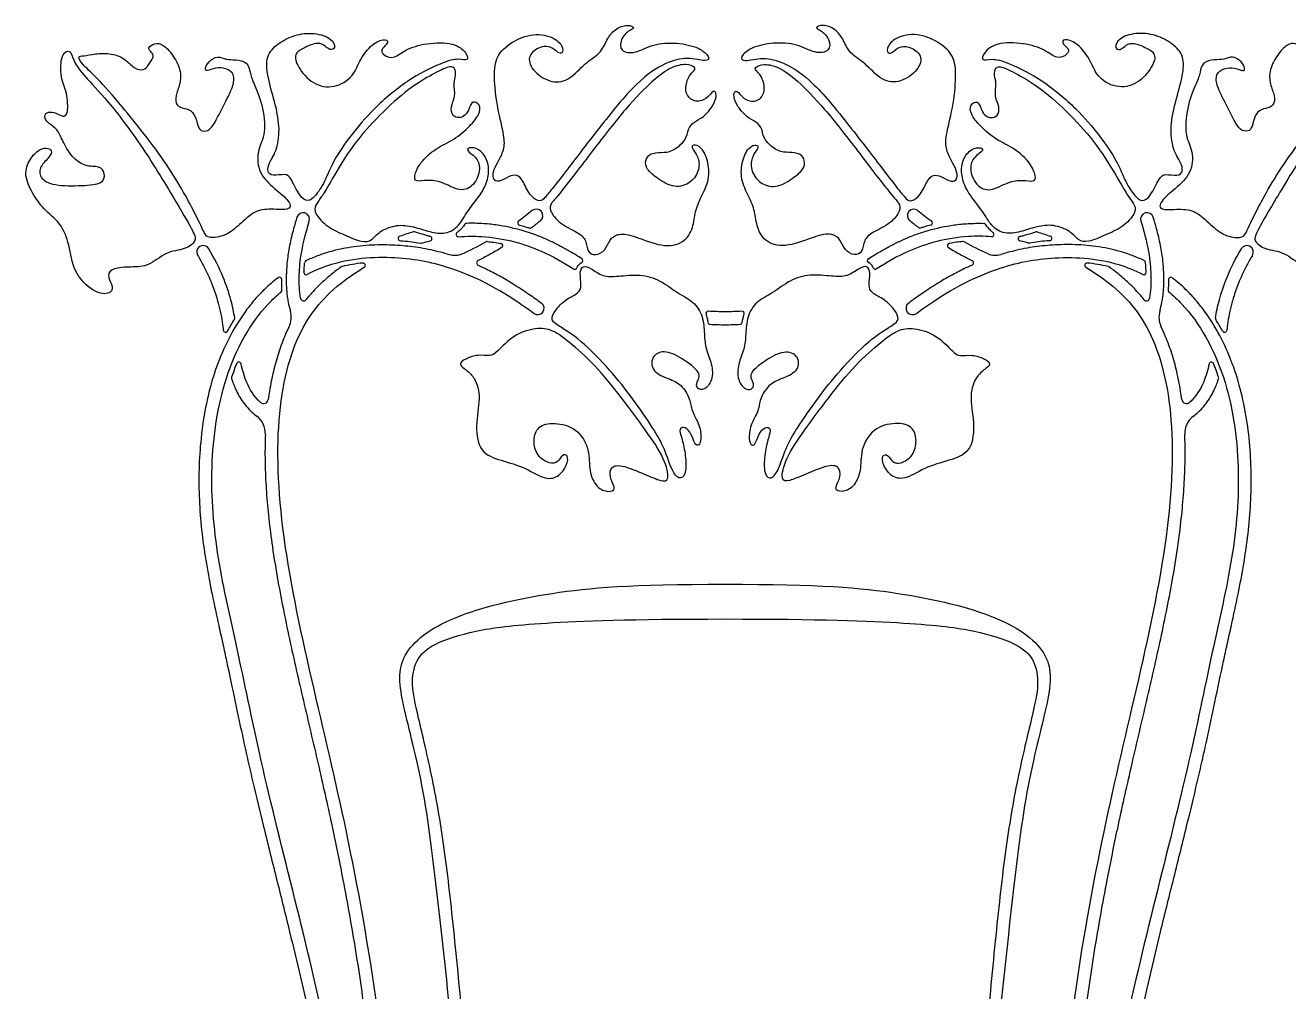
# Model space of a CAD drawing. Header units: millimetres. Extents: x -100 to 100, y -104 to 91.
# Drawn here: x -50.38 to -5.95, y -68.57 to -34.57 of the extents above; entities that cross this region are included whole.
import ezdxf

# ---------------------------------------------------------------- set-up
doc = ezdxf.new("R2010")
doc.units = ezdxf.units.MM
doc.header["$MEASUREMENT"] = 0
doc.layers.add('Layer 03', color=5, linetype='Continuous')

msp = doc.modelspace()

# ---------------------------------------------------------------- linework, layer by layer
at = {"layer": 'Layer 03'}
for centre, radius, start, end in [((-40.613, -41.391), 0.228, 343.0293, 163.0293), ((-32.409, -41.268), 0.228, 308.7561, 128.7422), ((-19.134, -41.268), 0.228, 51.2578, 231.2439), ((-10.929, -41.391), 0.228, 16.9707, 196.9707), ((-34.857, -41.619), 0.0804, 91.5404, 145.1733), ((-32.984, -41.52), 0.0804, 125.7269, 255.0466), ((-32.629, -41.625), 0.0804, 251.987, 306.7971), ((-18.914, -41.625), 0.0804, 233.2029, 288.013), ((-18.559, -41.52), 0.0804, 284.9534, 54.2731), ((-16.685, -41.619), 0.0804, 34.8267, 88.4596), ((-37.186, -42.068), 0.0804, 109.7242, 265.8245), ((-36.72, -41.917), 0.0804, 74.775, 106.2262), ((-36.16, -42.078), 0.0804, 282.4562, 76.5249), ((-35.152, -41.929), 0.0804, 127.338, 274.2101), ((-34.144, -42.259), 0.0804, 84.4673, 119.1984), ((-17.399, -42.259), 0.0804, 60.8016, 95.5327), ((-16.391, -41.929), 0.0804, 265.7899, 52.662), ((-15.382, -42.078), 0.0804, 103.4751, 257.5438), ((-14.822, -41.917), 0.0804, 73.7738, 105.225), ((-14.357, -42.068), 0.0804, 274.1755, 70.2758), ((-44.125, -42.549), 0.228, 30.901, 210.901), ((-36.464, -42.152), 0.0804, 260.8075, 284.8494), ((-35.28, -42.019), 0.644, 252.8404, 293.7028), ((-33.671, -42.325), 0.0804, 301.0102, 79.5309), ((-17.871, -42.325), 0.0804, 100.4691, 238.9898), ((-16.262, -42.019), 0.644, 246.2972, 287.1596), ((-15.078, -42.152), 0.0804, 255.1506, 279.1925), ((-7.418, -42.549), 0.228, 329.099, 149.099), ((-40.477, -42.923), 0.0804, 115.5335, 173.6764), ((-39.223, -43.133), 0.0804, 103.1434, 125.606), ((-38.505, -43.015), 0.0804, 300.756, 95.7234), ((-34.423, -42.929), 0.0883, 116.2368, 246.3218), ((-31.056, -43.071), 0.0804, 237.869, 337.3003), ((-30.855, -42.85), 0.0804, 295.0819, 57.7232), ((-20.688, -42.85), 0.0804, 122.2768, 244.9181), ((-20.486, -43.071), 0.0804, 202.6997, 302.131), ((-17.12, -42.929), 0.0883, 293.6782, 63.7632), ((-13.038, -43.015), 0.0804, 84.2766, 239.244), ((-12.319, -43.133), 0.0804, 54.394, 76.8566), ((-11.066, -42.923), 0.0804, 6.3236, 64.4665), ((-41.446, -43.517), 0.0804, 359.7071, 127.4772), ((-40.503, -43.265), 0.0804, 177.6274, 297.4247), ((-11.04, -43.265), 0.0804, 242.5753, 2.3726), ((-10.097, -43.517), 0.0804, 52.5228, 180.2929), ((-41.436, -43.886), 0.0804, 309.8695, 3.8443), ((-10.107, -43.886), 0.0804, 176.1557, 230.1305), ((-40.592, -44.155), 0.11, 190.1047, 321.69), ((-32.365, -44.525), 0.228, 233.7513, 53.7493), ((-19.178, -44.525), 0.228, 126.2507, 306.2487), ((-10.951, -44.155), 0.11, 218.31, 349.8953), ((-43.097, -44.878), 0.0804, 327.72, 9.0624), ((-41.821, -44.841), 0.79, 333.7898, 15.9848), ((-26.366, -44.71), 0.0804, 86.1508, 198.961), ((-25.176, -44.71), 0.0804, 341.039, 93.8492), ((-9.721, -44.841), 0.79, 164.0152, 206.2102), ((-8.445, -44.878), 0.0804, 170.9376, 212.28), ((-43.339, -45.29), 0.0804, 186.5259, 331.3628), ((-26.295, -45.01), 0.0804, 188.5154, 266.7689), ((-25.247, -45.01), 0.0804, 273.2311, 351.4846), ((-8.203, -45.29), 0.0804, 208.6372, 353.4741), ((-42.875, -46.497), 0.0804, 12.199, 157.8888), ((-8.668, -46.497), 0.0804, 22.1112, 167.801), ((-43.052, -46.978), 0.0804, 161.5176, 197.6424), ((-8.49, -46.978), 0.0804, 342.3576, 18.4824), ((-42, -47.714), 0.165, 227.3274, 352.3498), ((-9.543, -47.714), 0.165, 187.6502, 312.6726), ((-42.719, -48.936), 0.779, 357.7081, 52.5392), ((-8.824, -48.936), 0.779, 127.4608, 182.2919)]:
    msp.add_arc(centre, radius, start, end, dxfattribs=at)
for points in [[(-31.359, -39.69), (-31.076, -39.322), (-30.234, -38.209), (-28.832, -36.474), (-27.829, -35.855), (-27.101, -35.677), (-26.387, -35.869), (-26.29, -35.704), (-26.648, -35.347), (-27.459, -35.167), (-28.325, -35.209), (-28.937, -35.589), (-29.485, -35.494), (-29.454, -35.051), (-29.158, -34.745), (-28.905, -34.661), (-29.179, -34.523), (-29.665, -34.692), (-29.939, -35.072), (-30.139, -35.578), (-30.699, -35.874), (-31.227, -36.509), (-31.848, -36.63), (-32.529, -36.225), (-32.762, -35.673), (-32.322, -35.319), (-31.951, -35.293), (-31.701, -35.483), (-31.528, -35.612), (-31.425, -35.405), (-31.678, -35.031), (-32.402, -34.815), (-33.221, -35.091), (-33.808, -35.591), (-33.911, -36.204), (-33.825, -37.328), (-33.532, -38.44), (-33.518, -38.892), (-33.731, -39.346), (-33.915, -39.639), (-33.961, -39.984), (-33.748, -40.122), (-33.374, -39.869), (-33.081, -39.823), (-32.908, -39.973), (-32.647, -40.572), (-32.316, -40.78), (-32.154, -40.707), (-31.929, -40.415), (-31.641, -40.057), (-31.359, -39.69)], [(-20.184, -39.69), (-20.466, -39.322), (-21.308, -38.209), (-22.711, -36.474), (-23.714, -35.855), (-24.442, -35.677), (-25.156, -35.869), (-25.252, -35.704), (-24.895, -35.347), (-24.083, -35.167), (-23.218, -35.209), (-22.606, -35.589), (-22.057, -35.494), (-22.089, -35.051), (-22.385, -34.745), (-22.638, -34.661), (-22.363, -34.523), (-21.878, -34.692), (-21.604, -35.072), (-21.403, -35.578), (-20.844, -35.874), (-20.316, -36.509), (-19.695, -36.63), (-19.014, -36.225), (-18.781, -35.673), (-19.221, -35.319), (-19.592, -35.293), (-19.842, -35.483), (-20.014, -35.612), (-20.118, -35.405), (-19.865, -35.031), (-19.14, -34.815), (-18.321, -35.091), (-17.735, -35.591), (-17.631, -36.204), (-17.717, -37.328), (-18.01, -38.44), (-18.025, -38.892), (-17.812, -39.346), (-17.628, -39.639), (-17.582, -39.984), (-17.795, -40.122), (-18.168, -39.869), (-18.462, -39.823), (-18.634, -39.973), (-18.895, -40.572), (-19.226, -40.78), (-19.389, -40.707), (-19.614, -40.415), (-19.901, -40.057), (-20.184, -39.69)], [(-40.181, -40.554), (-40.083, -40.437), (-39.848, -40.096), (-39.576, -39.358), (-38.951, -38.449), (-38.16, -37.511), (-36.957, -36.48), (-35.675, -35.85), (-35.125, -35.724), (-34.782, -35.85), (-34.839, -35.552), (-35.281, -35.168), (-36.289, -35.18), (-37.068, -35.431), (-37.434, -35.786), (-37.846, -35.592), (-37.881, -35.397), (-37.56, -35.168), (-37.755, -35.008), (-38.259, -35.274), (-38.636, -35.812), (-38.877, -36.453), (-39.616, -36.828), (-40.366, -36.612), (-40.882, -35.925), (-40.918, -35.545), (-40.556, -35.346), (-40.077, -35.147), (-39.806, -35.319), (-39.679, -35.446), (-39.454, -35.4), (-39.58, -35.03), (-40.204, -34.813), (-40.927, -34.894), (-41.532, -35.22), (-41.93, -35.644), (-41.885, -36.331), (-41.606, -37.272), (-41.418, -38.119), (-41.509, -38.96), (-41.82, -39.415), (-41.889, -39.727), (-41.708, -39.883), (-41.22, -39.79), (-41.052, -39.908), (-40.731, -40.617), (-40.437, -40.799), (-40.279, -40.671), (-40.181, -40.554)], [(-11.361, -40.554), (-11.46, -40.437), (-11.694, -40.096), (-11.967, -39.358), (-12.591, -38.449), (-13.382, -37.511), (-14.585, -36.48), (-15.868, -35.85), (-16.417, -35.724), (-16.761, -35.85), (-16.704, -35.552), (-16.261, -35.168), (-15.254, -35.18), (-14.475, -35.431), (-14.109, -35.786), (-13.696, -35.592), (-13.662, -35.397), (-13.983, -35.168), (-13.788, -35.008), (-13.284, -35.274), (-12.906, -35.812), (-12.666, -36.453), (-11.926, -36.828), (-11.176, -36.612), (-10.661, -35.925), (-10.625, -35.545), (-10.986, -35.346), (-11.465, -35.147), (-11.737, -35.319), (-11.863, -35.446), (-12.089, -35.4), (-11.963, -35.03), (-11.339, -34.813), (-10.616, -34.894), (-10.01, -35.22), (-9.612, -35.644), (-9.658, -36.331), (-9.937, -37.272), (-10.124, -38.119), (-10.034, -38.96), (-9.722, -39.415), (-9.654, -39.727), (-9.835, -39.883), (-10.322, -39.79), (-10.491, -39.908), (-10.812, -40.617), (-11.106, -40.799), (-11.263, -40.671), (-11.361, -40.554)], [(-45.098, -40.757), (-45.407, -40.237), (-46.282, -38.784), (-47.541, -37.139), (-48.337, -36.342), (-48.724, -35.791), (-48.783, -35.416), (-49.135, -35.533), (-49.158, -36.449), (-48.903, -36.91), (-48.868, -37.724), (-49.052, -37.803), (-49.306, -37.645), (-49.586, -37.593), (-49.743, -37.75), (-49.621, -37.995), (-49.236, -38.223), (-49.096, -38.608), (-48.754, -39.217), (-48.288, -39.56), (-47.741, -39.511), (-47.569, -39.772), (-47.627, -40.156), (-48.345, -40.213), (-49.423, -40.229), (-49.905, -39.935), (-49.881, -39.527), (-49.505, -39.192), (-49.415, -38.964), (-49.644, -38.866), (-49.921, -38.939), (-50.289, -39.331), (-50.433, -39.89), (-50.086, -40.569), (-49.699, -41.094), (-49.056, -41.592), (-48.814, -42.395), (-48.675, -43.347), (-47.859, -44.064), (-47.311, -44.007), (-47.311, -43.682), (-47.535, -43.365), (-47.326, -43.105), (-46.669, -43.069), (-46.027, -43.068), (-45.465, -42.53), (-44.733, -42.465), (-44.358, -42.164), (-44.431, -41.903), (-44.79, -41.277), (-45.098, -40.757)], [(-47.05, -37.352), (-46.624, -37.859), (-45.375, -39.39), (-44.314, -41.359), (-44.076, -41.926), (-43.949, -42.068), (-43.347, -42.004), (-42.852, -41.593), (-42.328, -41.084), (-41.768, -41.017), (-40.984, -41.101), (-41.099, -40.71), (-41.7, -40.267), (-42.236, -39.691), (-42.216, -38.897), (-41.912, -38.432), (-42.032, -37.313), (-42.377, -36.564), (-42.485, -36.23), (-42.545, -35.862), (-43.002, -35.763), (-43.318, -35.799), (-43.62, -35.623), (-43.957, -35.848), (-44.07, -36.108), (-44.02, -36.206), (-43.704, -36.058), (-43.311, -36.065), (-43.016, -36.276), (-43.058, -36.712), (-43.36, -37.281), (-43.784, -38.165), (-44.022, -38.324), (-44.279, -38.269), (-44.34, -37.982), (-44.469, -37.588), (-44.793, -37.484), (-45.079, -37.429), (-45.122, -37.045), (-44.927, -36.658), (-44.899, -36.136), (-45.205, -35.583), (-45.542, -35.228), (-45.837, -35.179), (-46.107, -35.363), (-45.941, -35.532), (-45.837, -35.637), (-46.058, -35.993), (-46.206, -36.164), (-46.561, -36.115), (-46.886, -35.704), (-47.432, -35.539), (-47.929, -35.569), (-48.349, -35.661), (-48.557, -35.643), (-48.41, -35.931), (-47.925, -36.348), (-47.475, -36.845), (-47.05, -37.352)], [(-4.493, -37.352), (-4.918, -37.859), (-6.167, -39.39), (-7.229, -41.359), (-7.466, -41.926), (-7.594, -42.068), (-8.195, -42.004), (-8.691, -41.593), (-9.214, -41.084), (-9.775, -41.017), (-10.558, -41.101), (-10.443, -40.71), (-9.843, -40.267), (-9.307, -39.691), (-9.326, -38.897), (-9.631, -38.432), (-9.511, -37.313), (-9.165, -36.564), (-9.058, -36.23), (-8.997, -35.862), (-8.541, -35.763), (-8.225, -35.799), (-7.923, -35.623), (-7.585, -35.848), (-7.473, -36.108), (-7.522, -36.206), (-7.838, -36.058), (-8.232, -36.065), (-8.527, -36.276), (-8.484, -36.712), (-8.182, -37.281), (-7.758, -38.165), (-7.52, -38.324), (-7.264, -38.269), (-7.203, -37.982), (-7.074, -37.588), (-6.75, -37.484), (-6.463, -37.429), (-6.421, -37.045), (-6.616, -36.658), (-6.643, -36.136), (-6.338, -35.583), (-6, -35.228), (-5.706, -35.179), (-5.436, -35.363), (-5.602, -35.532), (-5.706, -35.637), (-5.485, -35.993), (-5.337, -36.164), (-4.981, -36.115), (-4.656, -35.704), (-4.11, -35.539), (-3.613, -35.569), (-3.194, -35.661), (-2.985, -35.643), (-3.133, -35.931), (-3.617, -36.348), (-4.068, -36.845), (-4.493, -37.352)], [(-6.444, -40.757), (-6.136, -40.237), (-5.26, -38.784), (-4.002, -37.139), (-3.206, -36.342), (-2.819, -35.791), (-2.76, -35.416), (-2.408, -35.533), (-2.385, -36.449), (-2.639, -36.91), (-2.674, -37.724), (-2.491, -37.803), (-2.237, -37.645), (-1.957, -37.593), (-1.799, -37.75), (-1.922, -37.995), (-2.307, -38.223), (-2.447, -38.608), (-2.789, -39.217), (-3.254, -39.56), (-3.802, -39.511), (-3.973, -39.772), (-3.916, -40.156), (-3.197, -40.213), (-2.119, -40.229), (-1.637, -39.935), (-1.662, -39.527), (-2.038, -39.192), (-2.127, -38.964), (-1.899, -38.866), (-1.621, -38.939), (-1.254, -39.331), (-1.11, -39.89), (-1.457, -40.569), (-1.844, -41.094), (-2.487, -41.592), (-2.729, -42.395), (-2.868, -43.347), (-3.683, -44.064), (-4.232, -44.007), (-4.232, -43.682), (-4.008, -43.365), (-4.217, -43.105), (-4.873, -43.069), (-5.515, -43.068), (-6.077, -42.53), (-6.81, -42.465), (-7.184, -42.164), (-7.111, -41.903), (-6.753, -41.277), (-6.444, -40.757)], [(-31.515, -40.39), (-31.267, -40.08), (-30.412, -38.959), (-29.236, -37.439), (-28.273, -36.465), (-27.66, -36.022), (-27.136, -35.912), (-26.774, -36.059), (-26.877, -36.177), (-27.099, -36.406), (-27.21, -36.967), (-26.87, -37.3), (-26.412, -37.189), (-26.169, -36.798), (-26.05, -36.99), (-26.139, -37.344), (-26.545, -37.839), (-26.866, -37.942), (-27.102, -38.234), (-27.095, -38.574), (-27.65, -39.052), (-28.005, -39.032), (-28.437, -39.071), (-28.59, -39.338), (-28.55, -39.628), (-28.175, -39.952), (-27.537, -40.332), (-26.952, -40.128), (-26.645, -39.645), (-26.713, -39.156), (-26.958, -38.895), (-26.918, -38.742), (-26.589, -38.833), (-26.333, -39.401), (-26.327, -40.077), (-26.652, -40.663), (-26.848, -41.189), (-26.885, -41.751), (-27.276, -42.308), (-28.09, -42.363), (-29.081, -41.916), (-29.577, -41.9), (-29.834, -42.102), (-29.968, -42.493), (-30.323, -42.689), (-30.623, -42.566), (-30.635, -42.12), (-30.929, -41.863), (-31.615, -41.546), (-31.963, -41.077), (-31.901, -40.821), (-31.763, -40.7), (-31.515, -40.39)], [(-20.027, -40.39), (-20.276, -40.08), (-21.131, -38.959), (-22.306, -37.439), (-23.27, -36.465), (-23.882, -36.022), (-24.407, -35.912), (-24.769, -36.059), (-24.665, -36.177), (-24.444, -36.406), (-24.333, -36.967), (-24.673, -37.3), (-25.13, -37.189), (-25.374, -36.798), (-25.492, -36.99), (-25.404, -37.344), (-24.997, -37.839), (-24.676, -37.942), (-24.441, -38.234), (-24.448, -38.574), (-23.892, -39.052), (-23.538, -39.032), (-23.106, -39.071), (-22.953, -39.338), (-22.992, -39.628), (-23.367, -39.952), (-24.005, -40.332), (-24.591, -40.128), (-24.897, -39.645), (-24.829, -39.156), (-24.585, -38.895), (-24.625, -38.742), (-24.954, -38.833), (-25.21, -39.401), (-25.215, -40.077), (-24.89, -40.663), (-24.694, -41.189), (-24.658, -41.751), (-24.266, -42.308), (-23.453, -42.363), (-22.462, -41.916), (-21.966, -41.9), (-21.709, -42.102), (-21.574, -42.493), (-21.219, -42.689), (-20.92, -42.566), (-20.907, -42.12), (-20.614, -41.863), (-19.928, -41.546), (-19.58, -41.077), (-19.642, -40.821), (-19.779, -40.7), (-20.027, -40.39)], [(-39.653, -40.085), (-39.488, -39.799), (-38.967, -38.892), (-38.058, -37.856), (-37.009, -36.863), (-36.117, -36.317), (-35.479, -36.005), (-35.28, -36.027), (-35.224, -36.331), (-35.33, -36.579), (-35.238, -37.083), (-35.443, -37.451), (-35.364, -37.769), (-35.129, -37.85), (-34.889, -37.74), (-34.765, -37.496), (-34.669, -37.203), (-34.367, -37.352), (-34.4, -37.702), (-34.718, -38.103), (-35.301, -38.61), (-35.956, -38.886), (-36.532, -39.421), (-36.718, -39.905), (-36.669, -40.085), (-36.241, -40.01), (-35.738, -40.054), (-35.092, -40.453), (-34.579, -40.228), (-34.345, -39.597), (-34.516, -39.185), (-34.921, -38.96), (-34.723, -38.834), (-34.336, -38.96), (-34.075, -39.41), (-34.084, -39.923), (-34.291, -40.454), (-34.851, -41.105), (-35.113, -41.643), (-35.599, -41.94), (-36.158, -41.848), (-36.73, -41.645), (-37.311, -41.563), (-37.952, -41.816), (-38.191, -42.151), (-38.519, -42.226), (-39.155, -41.944), (-39.773, -41.679), (-40.229, -41.169), (-40.198, -40.905), (-39.957, -40.609), (-39.818, -40.371), (-39.653, -40.085)], [(-11.889, -40.085), (-12.054, -39.799), (-12.576, -38.892), (-13.485, -37.856), (-14.533, -36.863), (-15.426, -36.317), (-16.064, -36.005), (-16.262, -36.027), (-16.319, -36.331), (-16.213, -36.579), (-16.305, -37.083), (-16.099, -37.451), (-16.179, -37.769), (-16.414, -37.85), (-16.653, -37.74), (-16.778, -37.496), (-16.874, -37.203), (-17.176, -37.352), (-17.142, -37.702), (-16.825, -38.103), (-16.242, -38.61), (-15.587, -38.886), (-15.01, -39.421), (-14.824, -39.905), (-14.874, -40.085), (-15.302, -40.01), (-15.805, -40.054), (-16.451, -40.453), (-16.964, -40.228), (-17.198, -39.597), (-17.027, -39.185), (-16.622, -38.96), (-16.82, -38.834), (-17.207, -38.96), (-17.468, -39.41), (-17.459, -39.923), (-17.252, -40.454), (-16.692, -41.105), (-16.43, -41.643), (-15.944, -41.94), (-15.384, -41.848), (-14.813, -41.645), (-14.232, -41.563), (-13.591, -41.816), (-13.351, -42.151), (-13.023, -42.226), (-12.387, -41.944), (-11.77, -41.679), (-11.313, -41.169), (-11.345, -40.905), (-11.586, -40.609), (-11.724, -40.371), (-11.889, -40.085)], [(-32.551, -41.09), (-32.706, -41.215), (-32.867, -41.337), (-33.031, -41.455)], [(-18.992, -41.09), (-18.837, -41.215), (-18.676, -41.337), (-18.512, -41.455)], [(-32.581, -41.689), (-32.475, -41.61), (-32.37, -41.529), (-32.266, -41.446)], [(-18.962, -41.689), (-19.068, -41.61), (-19.173, -41.529), (-19.277, -41.446)], [(-36.743, -41.84), (-36.901, -41.886), (-37.058, -41.937), (-37.213, -41.993)], [(-36.444, -42.23), (-36.343, -42.203), (-36.243, -42.179), (-36.143, -42.157)], [(-35.021, -42.608), (-34.749, -42.489), (-34.466, -42.347), (-34.183, -42.188)], [(-16.521, -42.608), (-16.794, -42.489), (-17.076, -42.347), (-17.36, -42.188)], [(-15.099, -42.23), (-15.199, -42.203), (-15.299, -42.179), (-15.4, -42.157)], [(-14.8, -41.84), (-14.642, -41.886), (-14.485, -41.937), (-14.33, -41.993)], [(-38.513, -42.935), (-38.758, -42.96), (-39.002, -42.999), (-39.242, -43.055)], [(-31.611, -45.152), (-31.436, -45.264), (-30.863, -45.601), (-29.788, -46.723), (-29.013, -47.706), (-28.267, -48.794), (-27.907, -49.412), (-27.613, -50.368), (-27.31, -50.579), (-27.127, -50.295), (-27.163, -49.616), (-27.301, -49.056), (-27.411, -48.735), (-27.173, -48.689), (-26.952, -48.928), (-26.842, -49.332), (-26.686, -49.377), (-26.604, -49.148), (-26.64, -48.653), (-26.98, -48.102), (-26.971, -47.744), (-27.315, -47.184), (-27.738, -47.011), (-28.343, -46.78), (-28.391, -46.223), (-27.94, -45.973), (-27.296, -46.262), (-26.556, -46.825), (-26.796, -47.136), (-26.768, -47.366), (-26.512, -47.434), (-26.191, -47.069), (-26.22, -46.483), (-26.461, -45.963), (-26.502, -45.443), (-26.532, -44.811), (-26.859, -44.278), (-27.44, -44.009), (-28.051, -43.52), (-28.744, -43.316), (-29.567, -43.406), (-30.066, -43.426), (-30.515, -43.1), (-30.77, -43.008), (-30.899, -43.266), (-30.81, -43.742), (-30.902, -43.997), (-31.381, -44.201), (-31.768, -44.608), (-31.911, -44.924), (-31.786, -45.039), (-31.611, -45.152)], [(-19.932, -45.152), (-20.106, -45.264), (-20.68, -45.601), (-21.755, -46.723), (-22.529, -47.706), (-23.276, -48.794), (-23.635, -49.412), (-23.93, -50.368), (-24.232, -50.579), (-24.416, -50.295), (-24.379, -49.616), (-24.242, -49.056), (-24.131, -48.735), (-24.37, -48.689), (-24.59, -48.928), (-24.7, -49.332), (-24.856, -49.377), (-24.939, -49.148), (-24.902, -48.653), (-24.563, -48.102), (-24.572, -47.744), (-24.228, -47.184), (-23.805, -47.011), (-23.2, -46.78), (-23.152, -46.223), (-23.603, -45.973), (-24.247, -46.262), (-24.987, -46.825), (-24.746, -47.136), (-24.775, -47.366), (-25.03, -47.434), (-25.351, -47.069), (-25.323, -46.483), (-25.081, -45.963), (-25.041, -45.443), (-25.01, -44.811), (-24.684, -44.278), (-24.103, -44.009), (-23.492, -43.52), (-22.799, -43.316), (-21.976, -43.406), (-21.476, -43.426), (-21.028, -43.1), (-20.773, -43.008), (-20.644, -43.266), (-20.732, -43.742), (-20.64, -43.997), (-20.161, -44.201), (-19.774, -44.608), (-19.631, -44.924), (-19.757, -45.039), (-19.932, -45.152)], [(-12.301, -43.055), (-12.541, -42.999), (-12.785, -42.96), (-13.03, -42.935)], [(-25.771, -44.649), (-25.968, -44.649), (-26.165, -44.643), (-26.361, -44.63)], [(-25.182, -44.63), (-25.378, -44.643), (-25.575, -44.649), (-25.771, -44.649)], [(-43.269, -45.329), (-43.193, -45.19), (-43.114, -45.054), (-43.029, -44.921)], [(-31.233, -45.742), (-30.987, -45.942), (-30.363, -46.48), (-29.396, -47.686), (-28.548, -48.828), (-27.87, -49.835), (-27.711, -50.622), (-28, -50.622), (-28.558, -50.383), (-29.479, -49.992), (-29.842, -50.12), (-29.815, -50.576), (-29.58, -50.899), (-29.869, -51.013), (-30.285, -50.858), (-30.58, -50.261), (-30.511, -49.521), (-30.961, -48.72), (-31.793, -48.53), (-32.38, -48.657), (-32.534, -49.163), (-32.407, -49.732), (-31.928, -50.022), (-31.648, -49.949), (-31.503, -49.669), (-31.286, -49.66), (-31.305, -50.04), (-31.639, -50.492), (-32.133, -50.564), (-32.865, -50.076), (-33.787, -49.859), (-34.465, -49.552), (-34.555, -48.539), (-34.343, -47.549), (-34.62, -46.872), (-34.982, -46.624), (-35.135, -46.491), (-34.944, -46.31), (-34.448, -46.142), (-34.019, -46.228), (-33.819, -46.104), (-33.226, -45.449), (-32.388, -45.189), (-31.839, -45.276), (-31.479, -45.541), (-31.233, -45.742)], [(-26.3, -45.09), (-26.132, -45.1), (-25.956, -45.105), (-25.771, -45.105)], [(-25.771, -45.105), (-25.587, -45.105), (-25.411, -45.1), (-25.243, -45.09)], [(-20.309, -45.742), (-20.555, -45.942), (-21.18, -46.48), (-22.146, -47.686), (-22.995, -48.828), (-23.672, -49.835), (-23.832, -50.622), (-23.543, -50.622), (-22.985, -50.383), (-22.063, -49.992), (-21.701, -50.12), (-21.728, -50.576), (-21.963, -50.899), (-21.674, -51.013), (-21.258, -50.858), (-20.963, -50.261), (-21.031, -49.521), (-20.582, -48.72), (-19.75, -48.53), (-19.162, -48.657), (-19.009, -49.163), (-19.135, -49.732), (-19.614, -50.022), (-19.895, -49.949), (-20.039, -49.669), (-20.256, -49.66), (-20.238, -50.04), (-19.904, -50.492), (-19.41, -50.564), (-18.678, -50.076), (-17.756, -49.859), (-17.078, -49.552), (-16.988, -48.539), (-17.199, -47.549), (-16.923, -46.872), (-16.56, -46.624), (-16.408, -46.491), (-16.599, -46.31), (-17.094, -46.142), (-17.524, -46.228), (-17.724, -46.104), (-18.316, -45.449), (-19.155, -45.189), (-19.704, -45.276), (-20.063, -45.541), (-20.309, -45.742)], [(-8.274, -45.329), (-8.349, -45.19), (-8.429, -45.054), (-8.513, -44.921)], [(-42.949, -46.467), (-43.014, -46.627), (-43.074, -46.789), (-43.128, -46.952)], [(-8.414, -46.952), (-8.469, -46.789), (-8.529, -46.627), (-8.594, -46.467)], [(-25.771, -86.306), (-27.595, -86.306), (-30.281, -86.134), (-33.948, -85.316), (-36.463, -84.386), (-36.756, -84.11), (-36.203, -83.107), (-35.422, -79.871), (-35.131, -76.18), (-35.229, -71.089), (-35.814, -65.836), (-36.335, -61.287), (-37.181, -58.326), (-37.344, -56.699), (-35.565, -55.33), (-31.947, -54.473), (-29.115, -54.235), (-25.771, -54.235)], [(-25.771, -54.235), (-22.428, -54.235), (-19.595, -54.473), (-15.977, -55.33), (-14.199, -56.699), (-14.361, -58.326), (-15.207, -61.287), (-15.728, -65.836), (-16.314, -71.089), (-16.412, -76.18), (-16.121, -79.871), (-15.34, -83.107), (-14.787, -84.11), (-15.08, -84.386), (-17.594, -85.316), (-21.262, -86.134), (-23.948, -86.306), (-25.771, -86.306)], [(-25.771, -85.103), (-28.055, -85.103), (-30.739, -84.993), (-33.83, -84.648), (-35.621, -84.25), (-36.083, -84.036), (-36.095, -83.844), (-35.624, -82.602), (-35.04, -80.001), (-34.728, -77.023), (-34.746, -73.3), (-34.942, -70.174), (-35.298, -66.466), (-35.62, -63.566), (-36.039, -61.072), (-36.608, -58.734), (-36.822, -57.755), (-36.679, -56.882), (-36.092, -56.33), (-34.632, -55.852), (-32.559, -55.589), (-29.12, -55.458), (-25.771, -55.458)], [(-25.771, -55.458), (-22.422, -55.458), (-18.984, -55.589), (-16.91, -55.852), (-15.451, -56.33), (-14.863, -56.882), (-14.721, -57.755), (-14.934, -58.734), (-15.504, -61.072), (-15.922, -63.566), (-16.245, -66.466), (-16.601, -70.174), (-16.796, -73.3), (-16.814, -77.023), (-16.503, -80.001), (-15.919, -82.602), (-15.448, -83.844), (-15.459, -84.036), (-15.922, -84.25), (-17.712, -84.648), (-20.803, -84.993), (-23.488, -85.103), (-25.771, -85.103)]]:
    msp.add_open_spline(points, degree=3, dxfattribs=at)
for points, knots in [([(-40.831, -41.324), (-40.872, -41.457), (-40.967, -41.787), (-41.091, -42.301), (-41.173, -42.816), (-41.199, -43.191), (-41.205, -43.438), (-41.206, -43.667), (-41.196, -43.897), (-41.17, -44.132), (-41.132, -44.357), (-41.092, -44.521), (-41.062, -44.624)], [4778.347171, 4778.347171, 4778.347171, 4778.347171, 4779.126822, 4780.26759, 4781.306424, 4782.046746, 4782.372464, 4782.687901, 4783.328993, 4783.662453, 4784.008896, 4784.607502, 4784.607502, 4784.607502, 4784.607502]), ([(-10.48, -44.624), (-10.451, -44.521), (-10.411, -44.357), (-10.373, -44.132), (-10.346, -43.897), (-10.337, -43.667), (-10.338, -43.438), (-10.344, -43.191), (-10.37, -42.816), (-10.451, -42.301), (-10.576, -41.787), (-10.671, -41.457), (-10.712, -41.324)], [5325.932799, 5325.932799, 5325.932799, 5325.932799, 5326.531405, 5326.877848, 5327.211308, 5327.8524, 5328.167837, 5328.493555, 5329.233877, 5330.272711, 5331.413479, 5332.19313, 5332.19313, 5332.19313, 5332.19313]), ([(-40.7, -44.174), (-40.746, -43.917), (-40.765, -43.283), (-40.699, -42.452), (-40.396, -41.457)], [4771.730216, 4771.730216, 4771.730216, 4771.730216, 4773.674692, 4777.011922, 4777.011922, 4777.011922, 4777.011922]), ([(-34.923, -41.573), (-34.951, -41.613), (-34.997, -41.674), (-35.066, -41.749), (-35.128, -41.808), (-35.175, -41.845), (-35.201, -41.865)], [149.6039367, 149.6039367, 149.6039367, 149.6039367, 149.8763746, 150.0263372, 150.1771319, 150.3585821, 150.3585821, 150.3585821, 150.3585821]), ([(-30.812, -42.782), (-30.944, -42.699), (-31.185, -42.549), (-31.548, -42.345), (-31.905, -42.166), (-32.286, -42), (-32.843, -41.798), (-33.443, -41.646), (-34.078, -41.558), (-34.503, -41.535), (-34.766, -41.536), (-34.86, -41.539)], [141.431207, 141.431207, 141.431207, 141.431207, 142.304253, 143.023167, 143.763469, 144.538052, 145.350627, 147.079448, 147.992857, 148.937617, 149.463526, 149.463526, 149.463526, 149.463526]), ([(-33.005, -41.598), (-32.936, -41.616), (-32.818, -41.65), (-32.702, -41.686), (-32.654, -41.702)], [15.4380733, 15.4380733, 15.4380733, 15.4380733, 15.8391868, 16.1214067, 16.1214067, 16.1214067, 16.1214067]), ([(-20.731, -42.782), (-20.599, -42.699), (-20.357, -42.549), (-19.994, -42.345), (-19.638, -42.166), (-19.256, -42), (-18.699, -41.798), (-18.1, -41.646), (-17.465, -41.558), (-17.039, -41.535), (-16.777, -41.536), (-16.683, -41.539)], [141.431207, 141.431207, 141.431207, 141.431207, 142.304253, 143.023167, 143.763469, 144.538052, 145.350627, 147.079448, 147.992857, 148.937617, 149.463526, 149.463526, 149.463526, 149.463526]), ([(-18.538, -41.598), (-18.607, -41.616), (-18.724, -41.65), (-18.841, -41.686), (-18.889, -41.702)], [15.4380733, 15.4380733, 15.4380733, 15.4380733, 15.8391868, 16.1214067, 16.1214067, 16.1214067, 16.1214067]), ([(-16.619, -41.573), (-16.591, -41.613), (-16.546, -41.674), (-16.477, -41.749), (-16.414, -41.808), (-16.368, -41.845), (-16.342, -41.865)], [149.6039367, 149.6039367, 149.6039367, 149.6039367, 149.8763746, 150.0263372, 150.1771319, 150.3585821, 150.3585821, 150.3585821, 150.3585821]), ([(-11.147, -41.457), (-10.843, -42.452), (-10.778, -43.283), (-10.796, -43.917), (-10.842, -44.174)], [5333.528379, 5333.528379, 5333.528379, 5333.528379, 5336.865609, 5338.810085, 5338.810085, 5338.810085, 5338.810085]), ([(-37.192, -42.149), (-37.16, -42.151), (-36.921, -42.17), (-36.682, -42.198), (-36.477, -42.231)], [66.71784, 66.71784, 66.71784, 66.71784, 66.896859, 68.060991, 68.060991, 68.060991, 68.060991]), ([(-36.142, -42), (-36.149, -41.998), (-36.192, -41.988), (-36.283, -41.963), (-36.461, -41.911), (-36.604, -41.866), (-36.699, -41.84)], [69.010717, 69.010717, 69.010717, 69.010717, 69.050693, 69.258383, 69.539028, 70.093696, 70.093696, 70.093696, 70.093696]), ([(-35.146, -42.009), (-34.868, -41.989), (-33.784, -41.979), (-32.341, -42.401), (-31.468, -42.907), (-31.099, -43.139)], [132.08917, 132.08917, 132.08917, 132.08917, 133.461953, 137.547883, 140.388522, 140.388522, 140.388522, 140.388522]), ([(-34.136, -42.179), (-33.981, -42.194), (-33.821, -42.216), (-33.662, -42.245), (-33.657, -42.246)], [262.7457112, 262.7457112, 262.7457112, 262.7457112, 263.6190816, 263.6494591, 263.6494591, 263.6494591, 263.6494591]), ([(-16.397, -42.009), (-16.674, -41.989), (-17.759, -41.979), (-19.201, -42.401), (-20.075, -42.907), (-20.443, -43.139)], [132.08917, 132.08917, 132.08917, 132.08917, 133.461953, 137.547883, 140.388522, 140.388522, 140.388522, 140.388522]), ([(-17.407, -42.179), (-17.562, -42.194), (-17.722, -42.216), (-17.881, -42.245), (-17.886, -42.246)], [262.7457112, 262.7457112, 262.7457112, 262.7457112, 263.6190816, 263.6494591, 263.6494591, 263.6494591, 263.6494591]), ([(-15.401, -42), (-15.394, -41.998), (-15.351, -41.988), (-15.26, -41.963), (-15.081, -41.911), (-14.939, -41.866), (-14.843, -41.84)], [69.010717, 69.010717, 69.010717, 69.010717, 69.050693, 69.258383, 69.539028, 70.093696, 70.093696, 70.093696, 70.093696]), ([(-14.351, -42.149), (-14.383, -42.151), (-14.622, -42.17), (-14.86, -42.198), (-15.066, -42.231)], [66.71784, 66.71784, 66.71784, 66.71784, 66.896859, 68.060991, 68.060991, 68.060991, 68.060991]), ([(-43.018, -44.866), (-43.049, -44.67), (-43.178, -44.036), (-43.516, -43.123), (-43.929, -42.432)], [67.7938, 67.7938, 67.7938, 67.7938, 69.193707, 72.087231, 72.087231, 72.087231, 72.087231]), ([(-40.512, -42.85), (-40.479, -42.835), (-40.309, -42.755), (-39.995, -42.629), (-39.43, -42.452), (-38.724, -42.321), (-38.025, -42.28), (-37.492, -42.29), (-36.994, -42.321), (-36.39, -42.396), (-35.846, -42.522), (-35.543, -42.612), (-35.47, -42.634)], [295.758964, 295.758964, 295.758964, 295.758964, 295.96302, 296.809967, 297.650457, 299.276363, 300.823332, 301.561733, 302.265533, 303.617564, 304.962935, 305.388709, 305.388709, 305.388709, 305.388709]), ([(-33.63, -42.394), (-33.774, -42.481), (-34.045, -42.636), (-34.326, -42.782), (-34.458, -42.848), (-34.462, -42.85)], [264.012105, 264.012105, 264.012105, 264.012105, 264.953518, 265.762542, 265.783123, 265.783123, 265.783123, 265.783123]), ([(-17.913, -42.394), (-17.769, -42.481), (-17.498, -42.636), (-17.217, -42.782), (-17.084, -42.848), (-17.081, -42.85)], [264.012105, 264.012105, 264.012105, 264.012105, 264.953518, 265.762542, 265.783123, 265.783123, 265.783123, 265.783123]), ([(-11.031, -42.85), (-11.064, -42.835), (-11.234, -42.755), (-11.547, -42.629), (-12.113, -42.452), (-12.819, -42.321), (-13.517, -42.28), (-14.051, -42.29), (-14.549, -42.321), (-15.152, -42.396), (-15.696, -42.522), (-16, -42.612), (-16.072, -42.634)], [250.415436, 250.415436, 250.415436, 250.415436, 250.619491, 251.466438, 252.306928, 253.932835, 255.479803, 256.218205, 256.922004, 258.274035, 259.619407, 260.045181, 260.045181, 260.045181, 260.045181]), ([(-8.525, -44.866), (-8.493, -44.67), (-8.364, -44.036), (-8.027, -43.123), (-7.613, -42.432)], [67.7938, 67.7938, 67.7938, 67.7938, 69.193707, 72.087231, 72.087231, 72.087231, 72.087231]), ([(-44.32, -42.666), (-44.252, -42.78), (-44.085, -43.077), (-43.862, -43.548), (-43.685, -44.028), (-43.565, -44.446), (-43.484, -44.813), (-43.442, -45.102), (-43.424, -45.261), (-43.419, -45.299)], [61.18526, 61.18526, 61.18526, 61.18526, 61.928133, 63.09469, 64.100575, 64.787787, 65.530988, 66.204739, 66.423782, 66.423782, 66.423782, 66.423782]), ([(-25.771, -91.564), (-25.912, -91.564), (-26.175, -91.3), (-26.808, -90.668), (-27.86, -90.367), (-29.119, -90.325), (-30.844, -90.801), (-32.539, -90.922), (-34.273, -90.773), (-35.646, -90.243), (-36.384, -89.104), (-36.339, -87.921), (-35.778, -87.421), (-35.702, -87.239), (-36.111, -86.996), (-37.339, -87.3), (-38.574, -87.732), (-40.151, -87.808), (-41.553, -86.598), (-41.696, -84.813), (-41.661, -83.956), (-41.411, -83.884), (-40.354, -83.554), (-38.908, -81.892), (-37.988, -79.288), (-37.614, -75.702), (-37.689, -70.655), (-38.864, -63.711), (-40.052, -58.726), (-41.362, -52.998), (-41.642, -48.493), (-40.9, -45.266), (-39.669, -43.875), (-38.71, -43.231), (-38.464, -43.084)], [4638.254936, 4638.254936, 4638.254936, 4638.254936, 4642.340865, 4646.426795, 4650.512724, 4654.598653, 4658.684583, 4662.770512, 4666.856441, 4670.942371, 4675.0283, 4679.114229, 4683.200159, 4687.286088, 4691.372017, 4695.457947, 4699.543876, 4703.629805, 4707.715735, 4711.801664, 4715.887593, 4719.973523, 4724.059452, 4728.145381, 4732.231311, 4736.31724, 4740.403169, 4744.489099, 4748.575028, 4752.660957, 4756.746887, 4760.832816, 4764.918745, 4766.24516, 4766.24516, 4766.24516, 4766.24516]), ([(-40.583, -43.261), (-40.581, -43.201), (-40.574, -43.085), (-40.563, -42.969), (-40.557, -42.914)], [294.9562457, 294.9562457, 294.9562457, 294.9562457, 295.2952602, 295.6067465, 295.6067465, 295.6067465, 295.6067465]), ([(-39.27, -43.068), (-39.391, -43.154), (-39.651, -43.352), (-40.03, -43.687), (-40.316, -43.991), (-40.468, -44.176), (-40.505, -44.223)], [4768.089353, 4768.089353, 4768.089353, 4768.089353, 4768.92226, 4769.918638, 4770.917973, 4771.25778, 4771.25778, 4771.25778, 4771.25778]), ([(-32.499, -44.709), (-33.699, -43.83), (-35.31, -43.08), (-37.141, -42.678), (-39.109, -42.754), (-40.19, -43.193), (-40.466, -43.336)], [272.348018, 272.348018, 272.348018, 272.348018, 278.787461, 285.513751, 292.240042, 294.642617, 294.642617, 294.642617, 294.642617]), ([(-34.458, -43.01), (-34.361, -43.052), (-34.111, -43.167), (-33.696, -43.383), (-33.196, -43.677), (-32.702, -44.003), (-32.376, -44.235), (-32.23, -44.342)], [266.157467, 266.157467, 266.157467, 266.157467, 266.751203, 267.697786, 268.773746, 270.001169, 271.01284, 271.01284, 271.01284, 271.01284]), ([(-30.982, -43.102), (-30.98, -43.096), (-30.968, -43.069), (-30.942, -43.024), (-30.898, -42.972), (-30.855, -42.94), (-30.827, -42.926), (-30.821, -42.923)], [140.6488328, 140.6488328, 140.6488328, 140.6488328, 140.6857073, 140.8121157, 140.9368073, 141.0675409, 141.1101323, 141.1101323, 141.1101323, 141.1101323]), ([(-13.079, -43.084), (-12.833, -43.231), (-11.874, -43.875), (-10.643, -45.266), (-9.9, -48.493), (-10.181, -52.998), (-11.491, -58.726), (-12.679, -63.711), (-13.854, -70.655), (-13.929, -75.702), (-13.555, -79.288), (-12.635, -81.892), (-11.189, -83.554), (-10.132, -83.884), (-9.882, -83.956), (-9.846, -84.813), (-9.989, -86.598), (-11.392, -87.808), (-12.968, -87.732), (-14.203, -87.3), (-15.431, -86.996), (-15.841, -87.239), (-15.765, -87.421), (-15.204, -87.921), (-15.158, -89.104), (-15.896, -90.243), (-17.27, -90.773), (-19.003, -90.922), (-20.699, -90.801), (-22.423, -90.325), (-23.683, -90.367), (-24.735, -90.668), (-25.367, -91.3), (-25.631, -91.564), (-25.771, -91.564)], [4510.264713, 4510.264713, 4510.264713, 4510.264713, 4511.591127, 4515.677056, 4519.762985, 4523.848915, 4527.934844, 4532.020773, 4536.106703, 4540.192632, 4544.278561, 4548.364491, 4552.45042, 4556.536349, 4560.622279, 4564.708208, 4568.794137, 4572.880067, 4576.965996, 4581.051925, 4585.137855, 4589.223784, 4593.309713, 4597.395643, 4601.481572, 4605.567501, 4609.653431, 4613.73936, 4617.825289, 4621.911219, 4625.997148, 4630.083077, 4634.169007, 4638.254936, 4638.254936, 4638.254936, 4638.254936]), ([(-20.56, -43.102), (-20.563, -43.096), (-20.575, -43.069), (-20.6, -43.024), (-20.645, -42.972), (-20.688, -42.94), (-20.715, -42.926), (-20.722, -42.923)], [140.6488328, 140.6488328, 140.6488328, 140.6488328, 140.6857073, 140.8121157, 140.9368073, 141.0675409, 141.1101323, 141.1101323, 141.1101323, 141.1101323]), ([(-17.085, -43.01), (-17.182, -43.052), (-17.431, -43.167), (-17.846, -43.383), (-18.346, -43.677), (-18.841, -44.003), (-19.167, -44.235), (-19.312, -44.342)], [266.157467, 266.157467, 266.157467, 266.157467, 266.751202, 267.697786, 268.773746, 270.001168, 271.01284, 271.01284, 271.01284, 271.01284]), ([(-19.043, -44.709), (-17.844, -43.83), (-16.233, -43.08), (-14.402, -42.678), (-12.433, -42.754), (-11.353, -43.193), (-11.077, -43.336)], [227.00449, 227.00449, 227.00449, 227.00449, 233.443933, 240.170223, 246.896513, 249.299089, 249.299089, 249.299089, 249.299089]), ([(-11.037, -44.223), (-11.075, -44.176), (-11.226, -43.991), (-11.512, -43.687), (-11.892, -43.352), (-12.152, -43.154), (-12.273, -43.068)], [5339.282521, 5339.282521, 5339.282521, 5339.282521, 5339.622328, 5340.621663, 5341.618041, 5342.450948, 5342.450948, 5342.450948, 5342.450948]), ([(-10.96, -43.261), (-10.962, -43.201), (-10.969, -43.085), (-10.98, -42.969), (-10.986, -42.914)], [249.6127172, 249.6127172, 249.6127172, 249.6127172, 249.9517316, 250.2632179, 250.2632179, 250.2632179, 250.2632179]), ([(-7.223, -42.666), (-7.291, -42.78), (-7.458, -43.077), (-7.681, -43.548), (-7.857, -44.028), (-7.978, -44.446), (-8.058, -44.813), (-8.1, -45.102), (-8.119, -45.261), (-8.123, -45.299)], [61.18526, 61.18526, 61.18526, 61.18526, 61.928133, 63.09469, 64.100575, 64.787787, 65.530988, 66.204739, 66.423782, 66.423782, 66.423782, 66.423782]), ([(-41.495, -43.453), (-41.661, -43.58), (-41.945, -43.824), (-42.318, -44.218), (-42.739, -44.745), (-43.194, -45.479), (-43.571, -46.323), (-43.868, -47.219), (-44.085, -48.151), (-44.23, -49.231), (-44.289, -50.316), (-44.268, -51.394), (-44.176, -52.461), (-44.023, -53.526), (-43.816, -54.602), (-43.612, -55.543), (-43.438, -56.324), (-43.243, -57.221), (-43.008, -58.35), (-42.759, -59.522), (-42.551, -60.46), (-42.318, -61.468), (-41.977, -62.881), (-41.54, -64.635), (-40.968, -66.935), (-40.409, -69.297), (-39.949, -71.604), (-39.662, -73.333), (-39.469, -74.793), (-39.359, -76.117), (-39.346, -77.133), (-39.379, -77.89), (-39.424, -78.453), (-39.512, -79.217), (-39.668, -80.206), (-39.855, -81.162), (-39.975, -81.735), (-40.01, -81.901)], [4928.583812, 4928.583812, 4928.583812, 4928.583812, 4929.754554, 4930.678142, 4931.616109, 4933.529933, 4935.500262, 4936.78572, 4938.811767, 4940.848859, 4942.884857, 4944.893917, 4946.882267, 4948.880972, 4950.918616, 4953.015275, 4954.274364, 4955.396056, 4958.156944, 4960.731516, 4962.110728, 4963.533692, 4966.52889, 4970.24804, 4973.656718, 4979.804453, 4983.838602, 4986.829013, 4989.616184, 4992.08391, 4994.267238, 4995.303522, 4996.324919, 4997.43376, 4999.608207, 5001.931656, 5002.885785, 5002.885785, 5002.885785, 5002.885785]), ([(-41.356, -43.88), (-41.36, -43.82), (-41.365, -43.699), (-41.366, -43.578), (-41.366, -43.517)], [4927.5706945, 4927.5706945, 4927.5706945, 4927.5706945, 4927.910059, 4928.2493107, 4928.2493107, 4928.2493107, 4928.2493107]), ([(-11.533, -81.901), (-11.568, -81.735), (-11.688, -81.162), (-11.874, -80.206), (-12.031, -79.217), (-12.118, -78.453), (-12.163, -77.89), (-12.197, -77.133), (-12.183, -76.117), (-12.073, -74.793), (-11.881, -73.333), (-11.593, -71.604), (-11.133, -69.297), (-10.575, -66.935), (-10.003, -64.635), (-9.566, -62.881), (-9.224, -61.468), (-8.992, -60.46), (-8.784, -59.522), (-8.535, -58.35), (-8.299, -57.221), (-8.104, -56.324), (-7.931, -55.543), (-7.726, -54.602), (-7.52, -53.526), (-7.367, -52.461), (-7.275, -51.394), (-7.254, -50.316), (-7.312, -49.231), (-7.458, -48.151), (-7.674, -47.219), (-7.972, -46.323), (-8.349, -45.479), (-8.804, -44.745), (-9.225, -44.218), (-9.598, -43.824), (-9.882, -43.58), (-10.048, -43.453)], [5107.654516, 5107.654516, 5107.654516, 5107.654516, 5108.608645, 5110.932094, 5113.106541, 5114.215382, 5115.236779, 5116.273063, 5118.456391, 5120.924117, 5123.711288, 5126.701699, 5130.735848, 5136.883583, 5140.292261, 5144.011411, 5147.006608, 5148.429573, 5149.808785, 5152.383357, 5155.144244, 5156.265937, 5157.525026, 5159.621685, 5161.659329, 5163.658034, 5165.646384, 5167.655444, 5169.691442, 5171.728534, 5173.75458, 5175.040039, 5177.010368, 5178.924192, 5179.862159, 5180.785746, 5181.956489, 5181.956489, 5181.956489, 5181.956489]), ([(-10.177, -43.517), (-10.177, -43.578), (-10.178, -43.699), (-10.183, -43.82), (-10.187, -43.88)], [5182.2909903, 5182.2909903, 5182.2909903, 5182.2909903, 5182.630242, 5182.9696065, 5182.9696065, 5182.9696065, 5182.9696065]), ([(-39.35, -80.946), (-39.219, -80.27), (-38.903, -78.42), (-38.817, -75.652), (-39.628, -70.57), (-40.798, -65.684), (-42.107, -60.537), (-42.899, -56.555), (-43.671, -53.302), (-43.938, -50.143), (-43.467, -46.853), (-42.363, -44.853), (-41.542, -44.079), (-41.384, -43.948)], [4861.775219, 4861.775219, 4861.775219, 4861.775219, 4865.36462, 4872.090911, 4878.817201, 4885.543491, 4892.269782, 4898.996072, 4905.722362, 4912.448653, 4919.174943, 4925.901234, 4927.429389, 4927.429389, 4927.429389, 4927.429389]), ([(-10.158, -43.948), (-10.001, -44.079), (-9.18, -44.853), (-8.076, -46.853), (-7.604, -50.143), (-7.871, -53.302), (-8.643, -56.555), (-9.436, -60.537), (-10.745, -65.684), (-11.915, -70.57), (-12.726, -75.652), (-12.639, -78.42), (-12.324, -80.27), (-12.193, -80.946)], [5183.110912, 5183.110912, 5183.110912, 5183.110912, 5184.639067, 5191.365358, 5198.091648, 5204.817938, 5211.544229, 5218.270519, 5224.99681, 5231.7231, 5238.44939, 5245.175681, 5248.765082, 5248.765082, 5248.765082, 5248.765082]), ([(-26.442, -44.736), (-26.439, -44.747), (-26.424, -44.792), (-26.398, -44.886), (-26.382, -44.971), (-26.375, -45.022)], [-121.5974924, -121.5974924, -121.5974924, -121.5974924, -121.5341261, -121.3340168, -121.0494099, -121.0494099, -121.0494099, -121.0494099]), ([(-25.168, -45.022), (-25.16, -44.971), (-25.145, -44.886), (-25.119, -44.792), (-25.104, -44.747), (-25.1, -44.736)], [-124.939078, -124.939078, -124.939078, -124.939078, -124.654471, -124.4543618, -124.3909955, -124.3909955, -124.3909955, -124.3909955]), ([(-41.113, -45.19), (-41.168, -45.301), (-41.305, -45.604), (-41.494, -46.123), (-41.668, -46.762), (-41.774, -47.306), (-41.823, -47.636), (-41.836, -47.736)], [4785.692987, 4785.692987, 4785.692987, 4785.692987, 4786.388045, 4787.551962, 4788.784675, 4790.091672, 4790.655434, 4790.655434, 4790.655434, 4790.655434]), ([(-9.706, -47.736), (-9.72, -47.636), (-9.769, -47.306), (-9.875, -46.762), (-10.049, -46.123), (-10.238, -45.604), (-10.375, -45.301), (-10.43, -45.19)], [5319.884867, 5319.884867, 5319.884867, 5319.884867, 5320.448629, 5321.755626, 5322.988339, 5324.152256, 5324.847314, 5324.847314, 5324.847314, 5324.847314]), ([(-42.112, -47.836), (-42.344, -47.621), (-42.606, -47.198), (-42.749, -46.697), (-42.796, -46.48)], [4791.328021, 4791.328021, 4791.328021, 4791.328021, 4793.213983, 4794.633101, 4794.633101, 4794.633101, 4794.633101]), ([(-8.747, -46.48), (-8.794, -46.697), (-8.936, -47.198), (-9.198, -47.621), (-9.431, -47.836)], [5315.9072, 5315.9072, 5315.9072, 5315.9072, 5317.326318, 5319.21228, 5319.21228, 5319.21228, 5319.21228]), ([(-43.129, -47.002), (-43.116, -47.044), (-43.08, -47.151), (-43.008, -47.334), (-42.905, -47.551), (-42.771, -47.773), (-42.607, -47.986), (-42.429, -48.168), (-42.302, -48.274), (-42.245, -48.317)], [4796.076147, 4796.076147, 4796.076147, 4796.076147, 4796.31966, 4796.709852, 4797.178321, 4797.66137, 4798.160486, 4798.680572, 4799.08386, 4799.08386, 4799.08386, 4799.08386]), ([(-9.297, -48.317), (-9.24, -48.274), (-9.113, -48.168), (-8.936, -47.986), (-8.772, -47.773), (-8.638, -47.551), (-8.535, -47.334), (-8.463, -47.151), (-8.427, -47.044), (-8.414, -47.002)], [5311.456441, 5311.456441, 5311.456441, 5311.456441, 5311.859729, 5312.379814, 5312.878931, 5313.36198, 5313.830449, 5314.220641, 5314.464154, 5314.464154, 5314.464154, 5314.464154]), ([(-41.941, -48.967), (-41.944, -49.059), (-41.956, -49.436), (-41.953, -50.11), (-41.908, -51.005), (-41.823, -51.943), (-41.69, -52.99), (-41.51, -54.081), (-41.294, -55.207), (-41.066, -56.292), (-40.823, -57.38), (-40.484, -58.847), (-40.057, -60.658), (-39.596, -62.715), (-39.246, -64.442), (-38.98, -65.88), (-38.765, -67.137), (-38.571, -68.396), (-38.432, -69.435), (-38.322, -70.389), (-38.205, -71.626), (-38.115, -73.279), (-38.12, -74.87), (-38.165, -76.017), (-38.229, -77.016), (-38.351, -78.147), (-38.581, -79.373), (-38.854, -80.31), (-39.063, -80.832), (-39.143, -81.011)], [4800.475215, 4800.475215, 4800.475215, 4800.475215, 4800.992664, 4802.584719, 4804.250447, 4806.007909, 4807.859454, 4810.159942, 4812.199448, 4814.279573, 4816.370294, 4818.440532, 4822.715552, 4826.791199, 4830.241071, 4832.583187, 4834.98234, 4837.380384, 4839.718905, 4840.853086, 4842.756395, 4846.680869, 4850.117945, 4851.665066, 4853.109598, 4855.722195, 4858.033126, 4860.083672, 4861.18126, 4861.18126, 4861.18126, 4861.18126]), ([(-12.4, -81.011), (-12.48, -80.832), (-12.688, -80.31), (-12.961, -79.373), (-13.191, -78.147), (-13.313, -77.016), (-13.378, -76.017), (-13.423, -74.87), (-13.427, -73.279), (-13.338, -71.626), (-13.221, -70.389), (-13.111, -69.435), (-12.972, -68.396), (-12.778, -67.137), (-12.563, -65.88), (-12.296, -64.442), (-11.946, -62.715), (-11.486, -60.658), (-11.059, -58.847), (-10.72, -57.38), (-10.477, -56.292), (-10.248, -55.207), (-10.032, -54.081), (-9.853, -52.99), (-9.72, -51.943), (-9.634, -51.005), (-9.59, -50.11), (-9.587, -49.436), (-9.598, -49.059), (-9.602, -48.967)], [5249.359041, 5249.359041, 5249.359041, 5249.359041, 5250.456629, 5252.507175, 5254.818105, 5257.430703, 5258.875234, 5260.422355, 5263.859432, 5267.783906, 5269.687215, 5270.821395, 5273.159917, 5275.557961, 5277.957114, 5280.29923, 5283.749102, 5287.824749, 5292.099769, 5294.170007, 5296.260728, 5298.340853, 5300.380358, 5302.680847, 5304.532392, 5306.289854, 5307.955582, 5309.547637, 5310.065086, 5310.065086, 5310.065086, 5310.065086])]:
    msp.add_open_spline(points, degree=3, knots=knots, dxfattribs=at)

doc.saveas('drawing.dxf')
